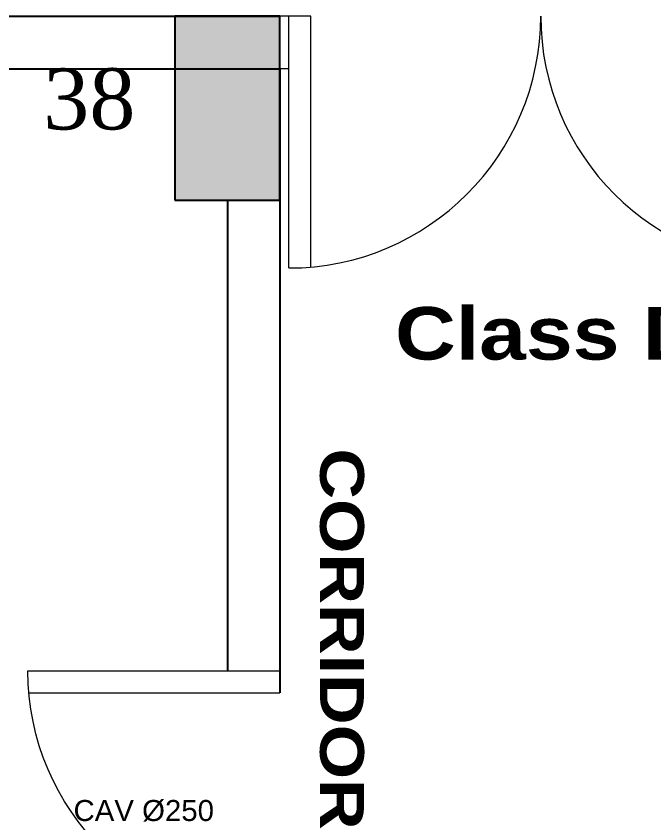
# Model space of a CAD drawing. Extents: x -57174 to 10055, y -18330 to 89882.
# Drawn here: x -34701 to -32882, y 73144 to 75446 of the extents above; entities that cross this region are included whole.
import ezdxf

# ---------------------------------------------------------------- set-up
doc = ezdxf.new("R2010")
doc.units = 0
doc.header["$LTSCALE"] = 50
doc.header["$MEASUREMENT"] = 0
for name, color, linetype in [('COLUMN', 8, 'CONTINUOUS'), ('COLUMN HATCH', 8, 'CONTINUOUS'), ('duct size', 7, 'CONTINUOUS'), ('TEXT', 8, 'CONTINUOUS'), ('WALL', 8, 'CONTINUOUS'), ('WINDOOW', 8, 'CONTINUOUS'), ('XREF-ARCH', 8, 'CONTINUOUS')]:
    doc.layers.add(name, color=color, linetype=linetype)
doc.styles.add('ARIAL', font='arial.ttf')
doc.styles.add('H St Bt', font='ariblk.ttf', dxfattribs={"height": 50})
doc.styles.add('TECHNICBOLD', font='times.ttf', dxfattribs={"height": 10})

# ---------------------------------------------------------------- blocks, each defined once
blk = doc.blocks.new('b d')
at = {"layer": 'WINDOOW', "color": 0, "lineweight": 0}
for p, q in [((67237.44, 17555.035), (67233.94, 17555.035)), ((67234.94, 17526.285), (67234.94, 17555.035)), ((67237.44, 17526.394), (67237.44, 17555.035)), ((67289.94, 17526.394), (67289.94, 17555.035)), ((67289.94, 17555.035), (67293.44, 17555.035)), ((67292.44, 17526.285), (67292.44, 17555.035))]:
    blk.add_line(p, q, dxfattribs=at)
for centre, start, end in [((67234.94, 17555.035), 270, 0), ((67292.44, 17555.035), 180, 270)]:
    blk.add_arc(centre, 28.75, start, end, dxfattribs=at)
blk = doc.blocks.new('PLAN')
at = {"layer": 'COLUMN HATCH', "linetype": 'Continuous'}
blk.add_hatch(color=256, dxfattribs=at).paths.add_polyline_path([(6450, 15100), (6150, 15100), (6150, 14575), (6450, 14575)])
blk.add_hatch(color=256, dxfattribs=at).paths.add_polyline_path([(6450, 15100), (6150, 15100), (6150, 14575), (6450, 14575)])
at = {"layer": 'COLUMN', "linetype": 'Continuous'}
blk.add_lwpolyline([(6150, 14575), (6450, 14575), (6450, 15100), (6150, 15100)], close=True, dxfattribs=at)
blk.add_lwpolyline([(6150, 14575), (6450, 14575), (6450, 15100), (6150, 15100)], close=True, dxfattribs=at)
at = {"layer": 'WALL', "linetype": 'Continuous'}
for p, q in [((2550, 15100), (6450, 15100)), ((2550, 14950), (6450, 14950)), ((6300, 14950.9), (6300, 14950)), ((6450, 14950), (6450, 13169.2)), ((6300, 14575), (6300, 13231.7))]:
    blk.add_line(p, q, dxfattribs=at)
at = {"layer": 'WALL', "lineweight": 0}
blk.add_line((6475, 14950), (6450, 14950), dxfattribs=at)
at = {"layer": 'WINDOOW', "lineweight": 0, "xscale": 25, "yscale": 25, "zscale": 25}
blk.add_blockref('b d', (-1674398.5, -423775.9), dxfattribs=at)
at = {"layer": 'WINDOOW', "lineweight": 0, "xscale": -25, "yscale": 25, "zscale": 25, "rotation": 270}
blk.add_blockref('b d', (-432425.9, -1669079.3), dxfattribs=at)
at = {"layer": 'COLUMN', "linetype": 'Continuous', "insert": (7218.2, 14193.7), "char_height": 150, "width": 3168.977, "attachment_point": 5, "style": 'H St Bt'}
blk.add_mtext('Class D', dxfattribs=at)
at = {"layer": 'TEXT', "lineweight": 0, "insert": (5774.7, 14950.8), "char_height": 174.02, "width": 128.479, "attachment_point": 1, "style": 'TECHNICBOLD'}
blk.add_mtext('38', dxfattribs=at)
at = {"layer": 'TEXT', "linetype": 'Continuous', "insert": (6626, 13322.2), "char_height": 125, "width": 11009.771, "attachment_point": 5, "rotation": 270, "style": 'H St Bt'}
blk.add_mtext('CORRIDOR', dxfattribs=at)

msp = doc.modelspace()

# ---------------------------------------------------------------- block references
at = {"layer": 'XREF-ARCH', "lineweight": 0}
msp.add_blockref('PLAN', (-40398.6, 60346), dxfattribs=at)

# ---------------------------------------------------------------- texts
at = {"layer": 'duct size', "lineweight": 0, "insert": (-34537.5, 73208.9), "char_height": 60, "width": 1102.594, "attachment_point": 1, "style": 'ARIAL'}
msp.add_mtext('CAV %%C250', dxfattribs=at)

doc.saveas('drawing.dxf')
